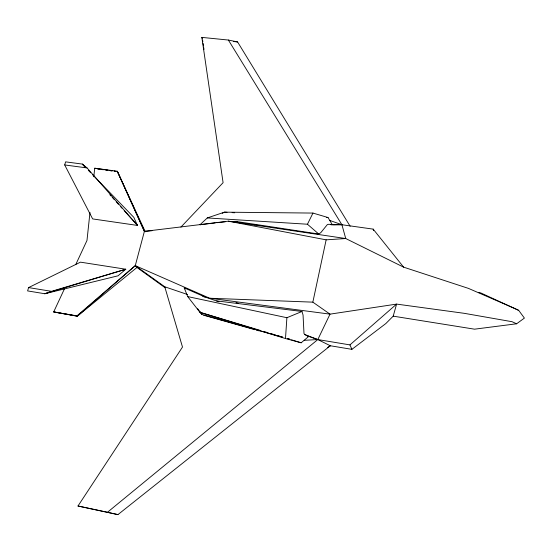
<?xml version="1.0" encoding="UTF-8"?>
<svg xmlns="http://www.w3.org/2000/svg" width="552" height="552" viewBox="0 0 552 552"><rect width="100%" height="100%" fill="white"/><g stroke="black" fill="none" stroke-linecap="round" stroke-linejoin="round"><path stroke-width="0.83" d="M285.487 338.535L286.895 317.717L301.999 311.48L303.055 315.075L304 333.525L304.78 334.574L308.74 336.409L301.171 342.792L285.487 338.535L199.955 312.335L187.708 296.59L184.216 287.854L205.261 297.107L219.04 301.813M89.983 212.417L86.981 240.465L75.769 264.546M93.805 176.723L94.716 168.222L117.245 171.224L145.293 231.785M516.603 323.782L512.09 321.712L464.239 313.322L396.598 304.097L330.013 314.143L312.846 302.151L326.149 239.837L345.738 238.54L403.615 267.154L468.489 288.406L514.202 308.251L518.687 310.355L524.4 318.09L516.603 323.782L474.527 329.178L393.203 316.158L385.827 323.562L351.914 349.34L330.324 345.759L317.814 339.556L304.78 334.574M117.583 171.658L144.389 231.371L135.274 265.643L77.335 316.172L53.689 311.935L64.549 288.627M393.203 316.158L396.598 304.097L349.933 344.897L317.814 339.556L307.119 335.844M28.58 287.585L27.6 290.911L44.788 293.74L118.038 275.807L125.78 269.224L80.461 262.159L28.58 287.585L51.529 291.339L125.78 269.224M64.694 164.951L65.605 161.853L82.317 164.075L87.037 167.932L137.531 225.437L92.646 218.916L64.694 164.951L87.037 167.932M136.958 267.472L135.274 265.643L164.758 286.785L182.491 347.056L77.991 506.005L107.454 512.284L317.814 339.556L330.013 314.143L209.677 298.239L135.274 265.643L76.942 315.861L53.689 311.935L77.335 316.172L136.958 267.472L165.117 287.737M200.638 224.698L200.031 224.733L207.297 217.936L307.45 224.229L312.963 213.072L328.019 217.522L332.442 224.961L330.807 224.698M180.904 227.107L223.091 182.684L201.853 37.384L228.376 40.048L237.581 41.938L350.147 226.279M77.991 506.005L117.935 514.616L330.324 345.759L327.412 347.615M230.108 221.642L235.759 221.407L318.732 234.027L320.822 232.627L327.322 224.616L328.357 224.305L341.916 224.733L373.173 229.128L403.615 267.154M222.214 213.341L224.45 212.161L312.963 213.072M51.529 291.339L44.788 293.74L125.601 269.286M207.297 217.936L224.45 212.161L227.01 212.32M117.245 171.224L144.389 231.371L228.383 221.173L345.738 238.54L341.916 224.733L228.376 40.048M200.031 224.733L215.197 222.898M216.881 222.691L225.244 221.821M144.389 231.371L151.966 230.722M304.2 340.315L317.814 339.556M333.298 224.94L341.916 224.733L329.806 220.448M254.265 224.795L256.839 224.767M326.377 217.516L328.019 217.522M235.759 221.407L237.477 221.455M209.677 298.239L312.846 302.151M232.13 212.623L234.683 212.775M233.386 41.517L237.581 41.938M216.632 300.895L301.999 311.48M97.573 168.988L99.243 169.216M101.74 169.547L103.41 169.768M105.908 170.106L107.578 170.326M110.076 170.658L111.745 170.885M114.25 171.217L115.913 171.437M108.268 170.257L94.716 168.222L95.068 168.657M109.958 170.513L112.498 170.899M114.195 171.154L115.885 171.403M478.894 292.594L480.592 292.85L518.687 310.355M228.383 221.173L326.149 239.837M187.708 296.59L286.895 317.717M107.454 512.284L117.935 514.616M202.756 296.472L205.261 297.107M197.644 308.699L201.735 314.426L282.589 337.182M203.674 315.22L255.052 329.73M256.714 330.2L259.198 330.896M235.959 302.544L238.436 303.283M199.955 312.335L260.516 330.496M263.794 331.483L267.886 332.711M271.156 333.691L275.248 334.919M276.883 335.409L282.617 337.127M287.53 338.597L289.993 339.342L287.509 338.604M291.553 339.839L301.171 342.792M164.758 286.785L187.563 294.52M76.942 315.861L77.335 316.172M124.207 210.657L137.531 225.437M307.45 224.229L318.732 234.027M184.216 287.854L185.092 288.875M85.312 167.173L82.317 164.075L85.187 167.263M88.306 170.271L90.7 172.748M92.501 174.605L133.832 217.357L137.4 225.333M109.862 194.704L111.007 195.981M112.153 197.25L114.45 199.803M116.168 201.721L118.466 204.274M120.764 206.827L121.909 208.104M199.81 311.293L201.735 314.426M201.853 37.384L202.322 38.398M349.933 344.897L351.914 349.34M373.173 229.128L373.566 230.619M202.577 40.096L202.832 41.793M203.095 43.484L203.474 46.03M203.729 47.727L203.992 49.425"/></g></svg>
